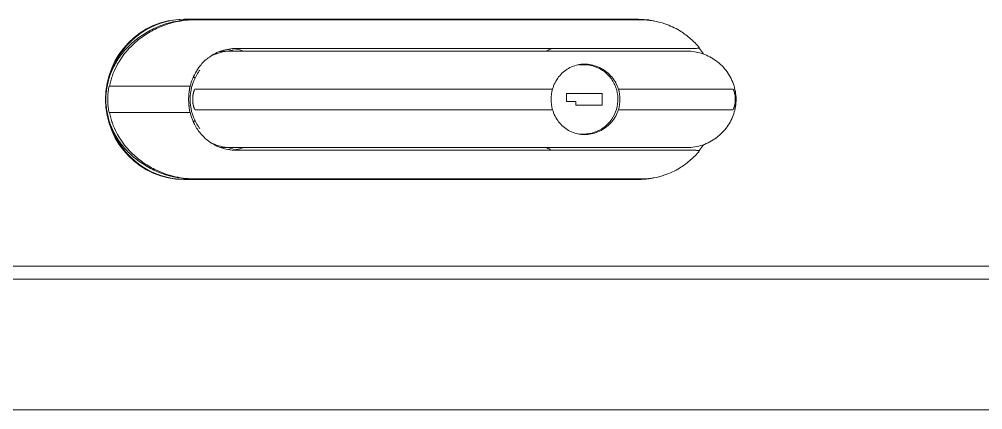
# Model space of a CAD drawing. Header units: millimetres. Extents: x 4969 to 37601, y -771 to 6478.
# Drawn here: x 10434.2 to 10619, y 2915.7 to 2990.5 of the extents above; entities that cross this region are included whole.
import ezdxf

# ---------------------------------------------------------------- set-up
doc = ezdxf.new("R2010")
doc.units = ezdxf.units.MM
doc.header["$LTSCALE"] = 7
doc.header["$MEASUREMENT"] = 0
doc.layers.get('0').update_dxf_attribs({"linetype": 'CONTINUOUS'})
doc.layers.add('REMOTE BOX ASSY(OP)$0$가시적인 것(ISO)', color=3, linetype='CONTINUOUS', lineweight=5)

# ---------------------------------------------------------------- blocks, each defined once
blk = doc.blocks.new('A$C110D02F4')
at = {"layer": 'REMOTE BOX ASSY(OP)$0$가시적인 것(ISO)'}
for p, q in [((-336.5, 74.85), (-336.71, 74.85)), ((-336.5, 74.85), (-249.48, 74.85)), ((-334.43, 74.76), (-334.9, 74.76)), ((-334.43, 74.76), (-248.98, 74.76)), ((-328.53, 68.75), (-329.51, 68.75)), ((-327.51, 68.75), (-326.6, 68.75)), ((-248.41, 69.25), (-326.66, 69.25)), ((-240.18, 68.75), (-326.6, 68.75)), ((-248.41, 69.25), (-238.62, 69.25)), ((-259.96, 66.15), (-260.97, 66.15)), ((-351.04, 62), (-350.95, 62)), ((-342.3, 62), (-350.95, 62)), ((-335.76, 62), (-342.3, 62)), ((-334.52, 61.48), (-265.98, 61.48)), ((-253.35, 61.48), (-231.42, 61.48)), ((-263.28, 59.1), (-263.28, 60.6)), ((-263.28, 60.6), (-256.44, 60.6)), ((-256.5, 60.6), (-256.5, 58.4)), ((-256.44, 60.6), (-256.44, 58.4)), ((-334.52, 57.52), (-265.98, 57.52)), ((-261.52, 59.1), (-263.28, 59.1)), ((-261.52, 58.4), (-261.52, 59.1)), ((-256.44, 58.4), (-261.52, 58.4)), ((-253.35, 57.52), (-231.42, 57.52)), ((-351.04, 57), (-350.95, 57)), ((-342.3, 57), (-350.95, 57)), ((-335.76, 57), (-342.3, 57)), ((-333.88, 55.5), (-333.88, 55.5)), ((-259.96, 52.85), (-260.97, 52.85)), ((-328.53, 50.25), (-329.51, 50.25)), ((-326.6, 50.25), (-327.51, 50.25)), ((-326.6, 50.25), (-240.18, 50.25)), ((-326.66, 49.75), (-248.42, 49.75)), ((-238.62, 49.75), (-248.42, 49.75)), ((-336.5, 44.15), (-336.71, 44.15)), ((-249.48, 44.15), (-336.5, 44.15)), ((-334.43, 44.24), (-334.9, 44.24)), ((-334.43, 44.24), (-248.98, 44.24)), ((-29.05, 27.5), (-607.62, 27.5)), ((-24.45, 25), (-611.34, 25)), ((-635.8, 0), (0, 0))]:
    blk.add_line(p, q, dxfattribs=at)
for centre, major_axis, ratio, start_param, end_param in [((-336.71, 59.5), (0, -15.35), 0.978148, 3.141593, 6.283185), ((-336.5, 59.5), (0, 15.35), 0.978148, 0, 1.226883), ((-249.48, 59.5), (0, 15.35), 0.978148, 6.022267, 6.283185), ((-328.53, 59.5), (0, 9.25), 0.978148, 6.226925, 6.438483), ((-330.07, 59.5), (0, 9.75), 0.978148, 5.961544, 6.102332), ((-328.53, 59.5), (0, 9.25), 0.978148, 6.175933, 6.175974), ((-330.07, 59.5), (0, 9.75), 0.978148, 5.95812, 5.958135), ((-266.06, 68.75), (0, 0.5), 0.97815, 0, 0.003482), ((-238.65, 69.57), (-0.639, 0.021), 0.493962, 1.638371, 2.039328), ((-262.02, 59.5), (0, 6.75), 0.978148, 6.110839, 6.117229), ((-334.14, 64.5), (0, -1), 0.978148, 5.69273, 5.843237), ((-334.14, 64.5), (0, -1), 0.978148, 5.945854, 5.945906), ((-259.67, 59.5), (0, 6.75), 0.978148, 1.272688, 1.868904), ((-259.67, 59.5), (0, -6.75), 0.978148, 1.272688, 1.868904), ((-340.64, 59.5), (0, -11.34), 0.940704, 4.657575, 4.767203), ((-334.14, 54.5), (0, 1), 0.978148, 0.337254, 0.337361), ((-336.5, 59.5), (0, -15.35), 0.978148, 5.056302, 6.283185), ((-334.14, 54.5), (0, -1), 0.978148, 3.581541, 3.732048), ((-262.02, 59.5), (0, -6.75), 0.978148, 0.165957, 0.172346), ((-328.53, 59.5), (0, -9.25), 0.978148, 5.944073, 5.944143), ((-328.53, 59.5), (0, -9.25), 0.978148, 6.128239, 6.339445), ((-330.07, 59.5), (0, -9.75), 0.978148, 0.18066, 0.321641), ((-330.07, 59.49), (0, -9.74), 0.978148, 0.32505, 0.325051), ((-330.07, 59.5), (0, -9.75), 0.978148, 0.067243, 0.067294), ((-266.06, 50.25), (0, -0.5), 0.978148, 6.282879, 6.283185), ((-238.65, 49.43), (-0.638, -0.021), 0.49363, 4.244016, 4.645283), ((-249.48, 59.5), (0, -15.36), 0.978148, 0, 0.260918)]:
    blk.add_ellipse(centre, major_axis=major_axis, ratio=ratio, start_param=start_param, end_param=end_param, dxfattribs=at)
for points, knots in [([(-342.43, 73.07), (-341.85, 73.35), (-340.66, 73.84), (-338.79, 74.37), (-336.86, 74.69), (-335.55, 74.76), (-334.9, 74.76)], [0, 0, 0, 0, 0.246792, 0.49584, 0.746934, 1, 1, 1, 1]), ([(-334.43, 74.76), (-335.72, 74.76), (-337.02, 74.62), (-338.92, 74.2), (-339.54, 74.02), (-340.77, 73.6), (-341.37, 73.35), (-341.96, 73.07)], [-0.7946797, -0.7946797, -0.7946797, -0.7946797, -0.3972939, -0.3972939, -0.198633, -0.198633, -0.000001, -0.000001, -0.000001, -0.000001]), ([(-238.06, 69.67), (-238.57, 70.26), (-239.13, 70.81), (-240.32, 71.82), (-240.96, 72.27), (-242.07, 72.94), (-242.52, 73.19), (-243.46, 73.62), (-243.94, 73.82), (-245.16, 74.24), (-245.91, 74.43), (-247.05, 74.62), (-247.44, 74.67), (-248.21, 74.74), (-248.59, 74.76), (-248.98, 74.76)], [-1.265214, -1.265214, -1.265214, -1.265214, -1.02818, -1.02818, -0.790899, -0.790899, -0.632491, -0.632491, -0.474147, -0.474147, -0.236936, -0.236936, -0.11842, -0.11842, -0.000001, -0.000001, -0.000001, -0.000001]), ([(-342.43, 45.93), (-343.3, 46.35), (-344.96, 47.3), (-347.15, 49.08), (-348.95, 51.14), (-350.31, 53.4), (-351.22, 55.8), (-351.67, 58.26), (-351.67, 60.74), (-351.22, 63.2), (-350.31, 65.6), (-348.95, 67.86), (-347.15, 69.92), (-344.96, 71.7), (-343.3, 72.65), (-342.43, 73.07)], [0, 0, 0, 0, 0.084937, 0.166242, 0.245158, 0.321004, 0.393778, 0.464791, 0.535208, 0.606222, 0.678995, 0.754842, 0.833758, 0.915063, 1, 1, 1, 1]), ([(-341.96, 73.07), (-342.37, 72.87), (-342.78, 72.66), (-343.57, 72.21), (-343.97, 71.96), (-345.11, 71.19), (-345.83, 70.61), (-346.95, 69.56), (-347.38, 69.11), (-348.17, 68.16), (-348.54, 67.67), (-349.13, 66.76), (-349.36, 66.36), (-349.9, 65.33), (-350.18, 64.69), (-350.53, 63.7), (-350.63, 63.36), (-350.81, 62.69), (-350.89, 62.34), (-350.95, 62)], [-1.493227, -1.493227, -1.493227, -1.493227, -1.353572, -1.353572, -1.213824, -1.213824, -0.93417, -0.93417, -0.747548, -0.747548, -0.560772, -0.560772, -0.420834, -0.420834, -0.210329, -0.210329, -0.105123, -0.105123, -0.000001, -0.000001, -0.000001, -0.000001]), ([(-326.66, 69.25), (-327.6, 69.25), (-328.53, 69.1), (-330.26, 68.55), (-331.08, 68.14), (-332.39, 67.2), (-332.93, 66.7), (-333.4, 66.14)], [0, 0, 0, 0, 0.2877784, 0.2877784, 0.5758216, 0.5758216, 0.8087692, 0.8087692, 0.8087692, 0.8087692]), ([(-327.51, 68.75), (-328.08, 68.75), (-328.65, 68.7), (-329.77, 68.48), (-330.32, 68.32), (-331.11, 68), (-331.37, 67.88), (-331.62, 67.75)], [3.1415927, 3.1415927, 3.1415927, 3.1415927, 3.329406, 3.329406, 3.5172193, 3.5172193, 3.6108327, 3.6108327, 3.6108327, 3.6108327]), ([(-327.42, 69.22), (-327.18, 69.2), (-326.93, 69.17), (-326.19, 69.04), (-325.69, 68.91), (-325.23, 68.75)], [-0.8153559, -0.8153559, -0.8153559, -0.8153559, -0.7418987, -0.7418987, -0.5916389, -0.5916389, -0.5916389, -0.5916389]), ([(-266.05, 69.25), (-266.05, 69.25), (-266.05, 69.25), (-266.05, 69.25), (-266.05, 69.25), (-266.05, 69.25), (-266.05, 69.25), (-266.05, 69.25), (-266.05, 69.25), (-266.06, 69.25), (-266.06, 69.25), (-266.06, 69.25), (-266.07, 69.25), (-266.07, 69.25), (-266.08, 69.25), (-266.09, 69.25), (-266.11, 69.25), (-266.15, 69.24), (-266.19, 69.23), (-266.23, 69.21), (-266.24, 69.21), (-266.25, 69.21)], [0.01152704, 0.01152704, 0.01152704, 0.01152704, 0.01331475, 0.01331475, 0.01399255, 0.01399255, 0.0144323, 0.0144323, 0.01499344, 0.01499344, 0.01555809, 0.01555809, 0.01668304, 0.01668304, 0.01789948, 0.01789948, 0.02154884, 0.02154884, 0.03255127, 0.03255127, 0.03482787, 0.03482787, 0.03482787, 0.03482787]), ([(-240.18, 68.75), (-239.26, 68.75), (-238.31, 68.6), (-236.53, 68.04), (-235.67, 67.62), (-234.09, 66.54), (-233.35, 65.86), (-232.12, 64.29), (-231.62, 63.39), (-230.97, 61.51), (-230.79, 60.52), (-230.79, 58.6), (-230.94, 57.65), (-231.52, 55.86), (-231.95, 55.01), (-233.06, 53.45), (-233.76, 52.74), (-235.35, 51.55), (-236.27, 51.07), (-238.17, 50.42), (-239.19, 50.25), (-240.18, 50.25)], [0, 0, 0, 0, 0.281982, 0.281982, 0.562418, 0.562418, 0.856845, 0.856845, 1.159807, 1.159807, 1.454217, 1.454217, 1.735805, 1.735805, 2.016945, 2.016945, 2.310059, 2.310059, 2.612814, 2.612814, 2.915319, 2.915319, 2.915319, 2.915319]), ([(-237.82, 69.26), (-237.82, 69.27), (-237.83, 69.27), (-237.86, 69.29), (-237.9, 69.31), (-237.99, 69.33), (-238.05, 69.34), (-238.22, 69.31), (-238.29, 69.29), (-238.37, 69.28)], [0.00836991, 0.00836991, 0.00836991, 0.00836991, 0.01715996, 0.01715996, 0.03660442, 0.03660442, 0.05572827, 0.05572827, 0.07158964, 0.07158964, 0.07158964, 0.07158964]), ([(-237.81, 69.26), (-237.81, 69.26), (-237.81, 69.27), (-237.81, 69.3), (-237.82, 69.31), (-237.83, 69.34), (-237.85, 69.37), (-237.89, 69.44), (-237.92, 69.48), (-237.99, 69.58), (-238.02, 69.63), (-238.06, 69.67)], [-0.06644312, -0.06644312, -0.06644312, -0.06644312, -0.05505231, -0.05505231, -0.04731266, -0.04731266, -0.03530816, -0.03530816, -0.01710224, -0.01710224, -0.00000095, -0.00000095, -0.00000095, -0.00000095]), ([(-333.4, 66.14), (-334.05, 65.37), (-334.61, 64.47), (-335.39, 62.56), (-335.64, 61.53), (-335.83, 59.52), (-335.78, 58.5), (-335.42, 56.56), (-335.1, 55.62), (-334.32, 54.07), (-333.89, 53.43), (-333.4, 52.86)], [0, 0, 0, 0, 0.323366, 0.323366, 0.63358, 0.63358, 0.932416, 0.932416, 1.228184, 1.228184, 1.468559, 1.468559, 1.468559, 1.468559]), ([(-333.75, 64.95), (-334.2, 64.33), (-334.57, 63.64), (-335.13, 62.19), (-335.32, 61.43), (-335.51, 59.89), (-335.51, 59.11), (-335.32, 57.57), (-335.13, 56.81), (-334.57, 55.36), (-334.2, 54.67), (-333.75, 54.05)], [4.080659, 4.080659, 4.080659, 4.080659, 4.333351, 4.333351, 4.586043, 4.586043, 4.838735, 4.838735, 5.091427, 5.091427, 5.344119, 5.344119, 5.344119, 5.344119]), ([(-333.75, 64.95), (-333.71, 65.01), (-333.67, 65.06), (-333.62, 65.1), (-333.62, 65.1), (-333.62, 65.11)], [-0.02400758, -0.02400758, -0.02400758, -0.02400758, 0, 0, 0.00064711, 0.00064711, 0.00064711, 0.00064711]), ([(-253.35, 61.48), (-253.42, 61.69), (-253.49, 61.89), (-253.93, 62.92), (-254.47, 63.68), (-255.68, 64.87), (-256.45, 65.39), (-258.11, 66.08), (-259.01, 66.25), (-259.84, 66.25), (-260.67, 66.25), (-261.55, 66.08), (-263.14, 65.39), (-263.85, 64.87), (-264.97, 63.68), (-265.45, 62.92), (-265.85, 61.89), (-265.92, 61.69), (-265.98, 61.48)], [-0.827817, -0.827817, -0.827817, -0.827817, -0.766776, -0.766776, -0.511214, -0.511214, -0.255607, -0.255607, 0, 0, 0, 0.255607, 0.255607, 0.511214, 0.511214, 0.766776, 0.766776, 0.827817, 0.827817, 0.827817, 0.827817]), ([(-259.96, 52.85), (-259.27, 52.85), (-258.58, 52.96), (-257.26, 53.41), (-256.63, 53.74), (-255.52, 54.58), (-255.03, 55.1), (-254.23, 56.26), (-253.92, 56.91), (-253.52, 58.27), (-253.43, 58.98), (-253.47, 60.4), (-253.6, 61.1), (-254.08, 62.44), (-254.42, 63.07), (-255.28, 64.18), (-255.8, 64.67), (-256.97, 65.45), (-257.61, 65.74), (-258.83, 66.07), (-259.4, 66.15), (-259.96, 66.15)], [0, 0, 0, 0, 0.318957, 0.318957, 0.638136, 0.638136, 0.957868, 0.957868, 1.278235, 1.278235, 1.59907, 1.59907, 1.920055, 1.920055, 2.240828, 2.240828, 2.561087, 2.561087, 2.880706, 2.880706, 3.141593, 3.141593, 3.141593, 3.141593]), ([(-334.68, 63.67), (-334.69, 63.67), (-334.7, 63.68), (-334.76, 63.73), (-334.81, 63.78), (-334.86, 63.83)], [-0.19610765, -0.19610765, -0.19610765, -0.19610765, -0.19355647, -0.19355647, -0.17067643, -0.17067643, -0.17067643, -0.17067643]), ([(-351.04, 62), (-351.11, 61.69), (-351.16, 61.37), (-351.25, 60.75), (-351.27, 60.43), (-351.29, 60.12)], [-0.1898701, -0.1898701, -0.1898701, -0.1898701, -0.0941369, -0.0941369, -0.000001, -0.000001, -0.000001, -0.000001]), ([(-335.54, 57), (-335.58, 57.21), (-335.62, 57.48), (-335.7, 58.08), (-335.74, 58.39), (-335.77, 58.94), (-335.78, 59.14), (-335.79, 59.54), (-335.78, 59.73), (-335.77, 60.17), (-335.75, 60.41), (-335.7, 60.88), (-335.68, 61.1), (-335.61, 61.57), (-335.57, 61.81), (-335.54, 62)], [0.000001, 0.000001, 0.000001, 0.000001, 0.063967, 0.063967, 0.1452262, 0.1452262, 0.1963337, 0.1963337, 0.2427146, 0.2427146, 0.3030393, 0.3030393, 0.3586881, 0.3586881, 0.4165914, 0.4165914, 0.4165914, 0.4165914]), ([(-335.54, 62), (-335.56, 62), (-335.57, 62), (-335.6, 62), (-335.62, 62), (-335.66, 62), (-335.68, 62), (-335.72, 62), (-335.74, 62), (-335.76, 62)], [-0.02638838, -0.02638838, -0.02638838, -0.02638838, -0.0197338, -0.0197338, -0.01317099, -0.01317099, -0.00636496, -0.00636496, -0.00000153, -0.00000153, -0.00000153, -0.00000153]), ([(-334.52, 57.52), (-334.54, 57.52), (-334.55, 57.52), (-334.56, 57.53), (-334.57, 57.53), (-334.57, 57.54), (-334.58, 57.55), (-334.59, 57.56), (-334.6, 57.57), (-334.61, 57.58), (-334.62, 57.59), (-334.63, 57.61), (-334.63, 57.62), (-334.64, 57.63), (-334.65, 57.65), (-334.66, 57.66), (-334.67, 57.68), (-334.67, 57.69), (-334.68, 57.71), (-334.69, 57.72), (-334.7, 57.74), (-334.71, 57.76), (-334.71, 57.78), (-334.72, 57.8), (-334.73, 57.82), (-334.74, 57.84), (-334.75, 57.86), (-334.75, 57.88), (-334.76, 57.9), (-334.77, 57.93), (-334.78, 57.95), (-334.79, 57.97), (-334.79, 58), (-334.8, 58.03), (-334.81, 58.05), (-334.82, 58.08), (-334.83, 58.11), (-334.83, 58.14), (-334.84, 58.17), (-334.85, 58.2), (-334.86, 58.23), (-334.86, 58.26), (-334.87, 58.3), (-334.88, 58.33), (-334.89, 58.37), (-334.9, 58.4), (-334.9, 58.44), (-334.91, 58.48), (-334.92, 58.52), (-334.92, 58.56), (-334.93, 58.61), (-334.94, 58.65), (-334.94, 58.69), (-334.95, 58.74), (-334.96, 58.79), (-334.96, 58.84), (-334.97, 58.89), (-334.97, 58.94), (-334.98, 58.99), (-334.98, 59.05), (-334.99, 59.11), (-334.99, 59.17), (-334.99, 59.23), (-335, 59.29), (-335, 59.35), (-335, 59.42), (-335, 59.49), (-335, 59.55), (-335, 59.63), (-335, 59.7), (-334.99, 59.77), (-334.99, 59.85), (-334.99, 59.92), (-334.98, 59.98), (-334.97, 60.05), (-334.97, 60.11), (-334.96, 60.17), (-334.96, 60.22), (-334.95, 60.28), (-334.94, 60.33), (-334.93, 60.38), (-334.93, 60.42), (-334.92, 60.47), (-334.91, 60.52), (-334.9, 60.56), (-334.89, 60.6), (-334.89, 60.64), (-334.88, 60.68), (-334.87, 60.71), (-334.86, 60.75), (-334.85, 60.78), (-334.85, 60.82), (-334.84, 60.85), (-334.83, 60.88), (-334.82, 60.91), (-334.81, 60.94), (-334.8, 60.97), (-334.8, 60.99), (-334.79, 61.02), (-334.78, 61.04), (-334.77, 61.07), (-334.76, 61.09), (-334.75, 61.12), (-334.75, 61.14), (-334.74, 61.16), (-334.73, 61.18), (-334.72, 61.2), (-334.71, 61.22), (-334.71, 61.24), (-334.7, 61.26), (-334.69, 61.27), (-334.68, 61.29), (-334.67, 61.31), (-334.67, 61.32), (-334.66, 61.34), (-334.65, 61.35), (-334.64, 61.37), (-334.63, 61.38), (-334.63, 61.39), (-334.62, 61.41), (-334.61, 61.42), (-334.6, 61.43), (-334.59, 61.44), (-334.58, 61.45), (-334.57, 61.46), (-334.57, 61.47), (-334.56, 61.47), (-334.55, 61.48), (-334.54, 61.48), (-334.52, 61.48)], [0, 0, 0, 0, 0.023256, 0.023256, 0.023256, 0.046512, 0.046512, 0.046512, 0.069767, 0.069767, 0.069767, 0.093023, 0.093023, 0.093023, 0.116279, 0.116279, 0.116279, 0.139535, 0.139535, 0.139535, 0.162791, 0.162791, 0.162791, 0.186047, 0.186047, 0.186047, 0.209302, 0.209302, 0.209302, 0.232558, 0.232558, 0.232558, 0.255814, 0.255814, 0.255814, 0.27907, 0.27907, 0.27907, 0.302326, 0.302326, 0.302326, 0.325581, 0.325581, 0.325581, 0.348837, 0.348837, 0.348837, 0.372093, 0.372093, 0.372093, 0.395349, 0.395349, 0.395349, 0.418605, 0.418605, 0.418605, 0.44186, 0.44186, 0.44186, 0.465116, 0.465116, 0.465116, 0.488372, 0.488372, 0.488372, 0.511628, 0.511628, 0.511628, 0.534884, 0.534884, 0.534884, 0.55814, 0.55814, 0.55814, 0.581395, 0.581395, 0.581395, 0.604651, 0.604651, 0.604651, 0.627907, 0.627907, 0.627907, 0.651163, 0.651163, 0.651163, 0.674419, 0.674419, 0.674419, 0.697674, 0.697674, 0.697674, 0.72093, 0.72093, 0.72093, 0.744186, 0.744186, 0.744186, 0.767442, 0.767442, 0.767442, 0.790698, 0.790698, 0.790698, 0.813953, 0.813953, 0.813953, 0.837209, 0.837209, 0.837209, 0.860465, 0.860465, 0.860465, 0.883721, 0.883721, 0.883721, 0.906977, 0.906977, 0.906977, 0.930233, 0.930233, 0.930233, 0.953488, 0.953488, 0.953488, 0.976744, 0.976744, 0.976744, 1, 1, 1, 1]), ([(-231.42, 61.48), (-231.4, 61.48), (-231.39, 61.48), (-231.38, 61.47), (-231.37, 61.47), (-231.37, 61.46), (-231.36, 61.45), (-231.35, 61.44), (-231.34, 61.43), (-231.33, 61.42), (-231.32, 61.4), (-231.31, 61.39), (-231.31, 61.38), (-231.3, 61.37), (-231.29, 61.35), (-231.28, 61.34), (-231.27, 61.32), (-231.27, 61.31), (-231.26, 61.29), (-231.25, 61.27), (-231.24, 61.26), (-231.23, 61.24), (-231.23, 61.22), (-231.22, 61.2), (-231.21, 61.18), (-231.2, 61.16), (-231.19, 61.14), (-231.19, 61.12), (-231.18, 61.09), (-231.17, 61.07), (-231.16, 61.05), (-231.15, 61.02), (-231.15, 61), (-231.14, 60.97), (-231.13, 60.94), (-231.12, 60.92), (-231.11, 60.89), (-231.11, 60.86), (-231.1, 60.83), (-231.09, 60.8), (-231.08, 60.76), (-231.07, 60.73), (-231.07, 60.7), (-231.06, 60.66), (-231.05, 60.63), (-231.04, 60.59), (-231.04, 60.55), (-231.03, 60.51), (-231.02, 60.47), (-231.01, 60.43), (-231.01, 60.39), (-231, 60.34), (-230.99, 60.3), (-230.99, 60.25), (-230.98, 60.2), (-230.98, 60.15), (-230.97, 60.1), (-230.97, 60.05), (-230.96, 59.99), (-230.96, 59.94), (-230.95, 59.88), (-230.95, 59.82), (-230.95, 59.76), (-230.94, 59.7), (-230.94, 59.63), (-230.94, 59.57), (-230.94, 59.5), (-230.94, 59.43), (-230.94, 59.35), (-230.94, 59.28), (-230.95, 59.21), (-230.95, 59.14), (-230.96, 59.07), (-230.96, 59.01), (-230.97, 58.95), (-230.97, 58.9), (-230.97, 58.89), (-230.97, 58.89), (-230.97, 58.88), (-230.98, 58.82), (-230.99, 58.76), (-230.99, 58.71), (-231, 58.66), (-231.01, 58.61), (-231.02, 58.57), (-231.02, 58.52), (-231.03, 58.48), (-231.04, 58.43), (-231.05, 58.39), (-231.06, 58.35), (-231.06, 58.32), (-231.07, 58.28), (-231.08, 58.24), (-231.09, 58.21), (-231.1, 58.18), (-231.1, 58.15), (-231.11, 58.12), (-231.12, 58.09), (-231.13, 58.06), (-231.14, 58.03), (-231.15, 58), (-231.15, 57.98), (-231.16, 57.95), (-231.17, 57.93), (-231.18, 57.9), (-231.19, 57.88), (-231.19, 57.86), (-231.2, 57.84), (-231.21, 57.82), (-231.22, 57.8), (-231.23, 57.78), (-231.23, 57.76), (-231.24, 57.74), (-231.25, 57.72), (-231.26, 57.71), (-231.27, 57.69), (-231.27, 57.68), (-231.28, 57.66), (-231.29, 57.65), (-231.3, 57.63), (-231.31, 57.62), (-231.31, 57.61), (-231.32, 57.59), (-231.33, 57.58), (-231.34, 57.57), (-231.35, 57.56), (-231.36, 57.55), (-231.37, 57.54), (-231.37, 57.53), (-231.38, 57.53), (-231.39, 57.52), (-231.4, 57.52), (-231.42, 57.52)], [0, 0, 0, 0, 0.023256, 0.023256, 0.023256, 0.046512, 0.046512, 0.046512, 0.069767, 0.069767, 0.069767, 0.093023, 0.093023, 0.093023, 0.116279, 0.116279, 0.116279, 0.139535, 0.139535, 0.139535, 0.162791, 0.162791, 0.162791, 0.186047, 0.186047, 0.186047, 0.209302, 0.209302, 0.209302, 0.232558, 0.232558, 0.232558, 0.255814, 0.255814, 0.255814, 0.27907, 0.27907, 0.27907, 0.302326, 0.302326, 0.302326, 0.325581, 0.325581, 0.325581, 0.348837, 0.348837, 0.348837, 0.372093, 0.372093, 0.372093, 0.395349, 0.395349, 0.395349, 0.418605, 0.418605, 0.418605, 0.44186, 0.44186, 0.44186, 0.465116, 0.465116, 0.465116, 0.488372, 0.488372, 0.488372, 0.511628, 0.511628, 0.511628, 0.534884, 0.534884, 0.534884, 0.55814, 0.55814, 0.55814, 0.578294, 0.578294, 0.578294, 0.581395, 0.581395, 0.581395, 0.604651, 0.604651, 0.604651, 0.627907, 0.627907, 0.627907, 0.651163, 0.651163, 0.651163, 0.674419, 0.674419, 0.674419, 0.697674, 0.697674, 0.697674, 0.72093, 0.72093, 0.72093, 0.744186, 0.744186, 0.744186, 0.767442, 0.767442, 0.767442, 0.790698, 0.790698, 0.790698, 0.813953, 0.813953, 0.813953, 0.837209, 0.837209, 0.837209, 0.860465, 0.860465, 0.860465, 0.883721, 0.883721, 0.883721, 0.906977, 0.906977, 0.906977, 0.930233, 0.930233, 0.930233, 0.953488, 0.953488, 0.953488, 0.976744, 0.976744, 0.976744, 1, 1, 1, 1]), ([(-351.29, 58.88), (-351.27, 58.57), (-351.25, 58.25), (-351.16, 57.63), (-351.11, 57.31), (-351.04, 57)], [-0.1900763, -0.1900763, -0.1900763, -0.1900763, -0.0958948, -0.0958948, -0.000001, -0.000001, -0.000001, -0.000001]), ([(-265.98, 57.52), (-265.92, 57.31), (-265.85, 57.11), (-265.45, 56.08), (-264.97, 55.32), (-263.85, 54.13), (-263.14, 53.61), (-261.55, 52.92), (-260.67, 52.75), (-259.01, 52.75), (-258.11, 52.92), (-256.45, 53.61), (-255.68, 54.13), (-254.47, 55.32), (-253.93, 56.08), (-253.49, 57.11), (-253.42, 57.31), (-253.35, 57.52)], [-2.872492, -2.872492, -2.872492, -2.872492, -2.81145, -2.81145, -2.555889, -2.555889, -2.300282, -2.300282, -2.044675, -2.044675, -1.789068, -1.789068, -1.533461, -1.533461, -1.277899, -1.277899, -1.216858, -1.216858, -1.216858, -1.216858]), ([(-350.95, 57), (-350.89, 56.66), (-350.81, 56.31), (-350.63, 55.64), (-350.53, 55.3), (-350.18, 54.31), (-349.9, 53.67), (-349.36, 52.64), (-349.13, 52.24), (-348.54, 51.33), (-348.17, 50.84), (-347.38, 49.89), (-346.95, 49.44), (-345.83, 48.39), (-345.11, 47.81), (-343.97, 47.04), (-343.57, 46.79), (-342.78, 46.34), (-342.37, 46.13), (-341.96, 45.93)], [-1.497409, -1.497409, -1.497409, -1.497409, -1.391993, -1.391993, -1.286492, -1.286492, -1.075397, -1.075397, -0.935068, -0.935068, -0.747769, -0.747769, -0.560624, -0.560624, -0.280187, -0.280187, -0.140048, -0.140048, -0.000001, -0.000001, -0.000001, -0.000001]), ([(-335.76, 57), (-335.74, 57), (-335.72, 57), (-335.68, 57), (-335.66, 57), (-335.62, 57), (-335.6, 57), (-335.57, 57), (-335.56, 57), (-335.54, 57)], [-0.02638723, -0.02638723, -0.02638723, -0.02638723, -0.02002853, -0.02002853, -0.01322801, -0.01322801, -0.0066605, -0.0066605, -0.00000099, -0.00000099, -0.00000099, -0.00000099]), ([(-334.68, 55.33), (-334.69, 55.33), (-334.7, 55.32), (-334.76, 55.27), (-334.81, 55.22), (-334.86, 55.17)], [0.20963423, 0.20963423, 0.20963423, 0.20963423, 0.21275224, 0.21275224, 0.24070936, 0.24070936, 0.24070936, 0.24070936]), ([(-333.75, 54.05), (-333.71, 53.99), (-333.67, 53.94), (-333.62, 53.9), (-333.62, 53.9), (-333.62, 53.89)], [0.41997189, 0.41997189, 0.41997189, 0.41997189, 0.44931352, 0.44931352, 0.45010441, 0.45010441, 0.45010441, 0.45010441]), ([(-333.4, 52.86), (-332.73, 52.07), (-331.93, 51.4), (-330.17, 50.4), (-329.19, 50.05), (-327.68, 49.79), (-327.17, 49.75), (-326.66, 49.75)], [0, 0, 0, 0, 0.3300743, 0.3300743, 0.6516907, 0.6516907, 0.8083145, 0.8083145, 0.8083145, 0.8083145]), ([(-331.62, 51.25), (-331.37, 51.12), (-331.11, 51), (-330.32, 50.68), (-329.77, 50.52), (-328.65, 50.3), (-328.08, 50.25), (-327.51, 50.25)], [5.81421, 5.81421, 5.81421, 5.81421, 5.9075587, 5.9075587, 6.095372, 6.095372, 6.2831853, 6.2831853, 6.2831853, 6.2831853]), ([(-325.23, 50.25), (-325.69, 50.09), (-326.19, 49.96), (-326.93, 49.83), (-327.18, 49.8), (-327.42, 49.78)], [0.5916389, 0.5916389, 0.5916389, 0.5916389, 0.7418987, 0.7418987, 0.8156018, 0.8156018, 0.8156018, 0.8156018]), ([(-267.15, 50.25), (-267.12, 50.23), (-267.09, 50.22), (-266.8, 50.05), (-266.52, 49.92), (-266.25, 49.79)], [5.77660423, 5.77660423, 5.77660423, 5.77660423, 5.7867054, 5.7867054, 5.87485244, 5.87485244, 5.87485244, 5.87485244]), ([(-266.25, 49.79), (-266.2, 49.77), (-266.14, 49.76), (-266.08, 49.75), (-266.08, 49.75), (-266.06, 49.75), (-266.06, 49.75), (-266.05, 49.75), (-266.05, 49.75), (-266.05, 49.75), (-266.05, 49.75), (-266.05, 49.75), (-266.05, 49.75), (-266.05, 49.75), (-266.04, 49.75), (-266.04, 49.75), (-266.04, 49.75), (-266.04, 49.75), (-266.04, 49.75), (-266.04, 49.75)], [0, 0, 0, 0, 0.0161474, 0.0161474, 0.01811218, 0.01811218, 0.01958582, 0.01958582, 0.02023602, 0.02023602, 0.02045735, 0.02045735, 0.02055759, 0.02055759, 0.02076099, 0.02076099, 0.02157757, 0.02157757, 0.0220086, 0.0220086, 0.0220086, 0.0220086]), ([(-248.98, 44.24), (-248.59, 44.24), (-248.21, 44.26), (-247.44, 44.33), (-247.05, 44.38), (-245.91, 44.57), (-245.16, 44.76), (-243.94, 45.18), (-243.46, 45.38), (-242.52, 45.81), (-242.07, 46.06), (-240.96, 46.73), (-240.32, 47.18), (-239.43, 47.94), (-239.14, 48.2), (-238.58, 48.75), (-238.32, 49.03), (-238.06, 49.33)], [-1.264889, -1.264889, -1.264889, -1.264889, -1.146499, -1.146499, -1.028013, -1.028013, -0.790861, -0.790861, -0.632557, -0.632557, -0.474194, -0.474194, -0.236978, -0.236978, -0.118489, -0.118489, -0.000001, -0.000001, -0.000001, -0.000001]), ([(-238.37, 49.72), (-238.29, 49.71), (-238.22, 49.69), (-238.06, 49.66), (-237.99, 49.67), (-237.9, 49.69), (-237.86, 49.71), (-237.83, 49.73), (-237.82, 49.73), (-237.82, 49.74)], [0.000001, 0.000001, 0.000001, 0.000001, 0.02446903, 0.02446903, 0.05402169, 0.05402169, 0.08409586, 0.08409586, 0.09771334, 0.09771334, 0.09771334, 0.09771334]), ([(-237.81, 49.74), (-237.81, 49.74), (-237.81, 49.73), (-237.81, 49.7), (-237.82, 49.69), (-237.83, 49.66), (-237.85, 49.63), (-237.89, 49.56), (-237.92, 49.52), (-237.99, 49.42), (-238.02, 49.37), (-238.06, 49.33)], [0.00402333, 0.00402333, 0.00402333, 0.00402333, 0.01549783, 0.01549783, 0.02328976, 0.02328976, 0.03537536, 0.03537536, 0.05370411, 0.05370411, 0.07092078, 0.07092078, 0.07092078, 0.07092078]), ([(-334.9, 44.24), (-335.55, 44.24), (-336.86, 44.31), (-338.79, 44.63), (-340.66, 45.16), (-341.85, 45.65), (-342.43, 45.93)], [0, 0, 0, 0, 0.253066, 0.50416, 0.753208, 1, 1, 1, 1]), ([(-341.96, 45.93), (-341.37, 45.65), (-340.77, 45.4), (-339.54, 44.98), (-338.92, 44.8), (-337.02, 44.38), (-335.72, 44.24), (-334.43, 44.24)], [-0.7941343, -0.7941343, -0.7941343, -0.7941343, -0.5956387, -0.5956387, -0.3971141, -0.3971141, -0.000001, -0.000001, -0.000001, -0.000001])]:
    blk.add_open_spline(points, degree=3, knots=knots, dxfattribs=at)
for points in [[(-329.51, 68.75), (-329.55, 68.75), (-329.59, 68.75), (-329.63, 68.75)], [(-266.25, 69.21), (-266.56, 69.07), (-266.86, 68.92), (-267.15, 68.75)], [(-237.82, 69.26), (-237.54, 68.92), (-237.27, 68.56), (-237.02, 68.19)], [(-333.7, 66.26), (-333.7, 66.26), (-333.7, 66.26), (-333.7, 66.26)], [(-335.02, 64.16), (-335.02, 64.16), (-335.02, 64.16), (-335.02, 64.16)], [(-333.92, 64.59), (-333.92, 64.59), (-333.92, 64.59), (-333.92, 64.59)], [(-333.92, 54.41), (-333.92, 54.41), (-333.92, 54.41), (-333.92, 54.41)], [(-333.74, 55.2), (-333.74, 55.2), (-333.74, 55.2), (-333.74, 55.2)], [(-330.8, 50.34), (-330.8, 50.34), (-330.8, 50.34), (-330.8, 50.34)], [(-329.63, 50.25), (-329.59, 50.25), (-329.55, 50.25), (-329.51, 50.25)], [(-237.02, 50.81), (-237.27, 50.44), (-237.54, 50.08), (-237.82, 49.74)], [(-236.73, 51.26), (-236.73, 51.26), (-236.73, 51.26), (-236.73, 51.26)]]:
    blk.add_open_spline(points, degree=3, dxfattribs=at)

msp = doc.modelspace()

# ---------------------------------------------------------------- block references
msp.add_blockref('A$C110D02F4', (10802.462, 2915.664, -0.01))

doc.saveas('drawing.dxf')
